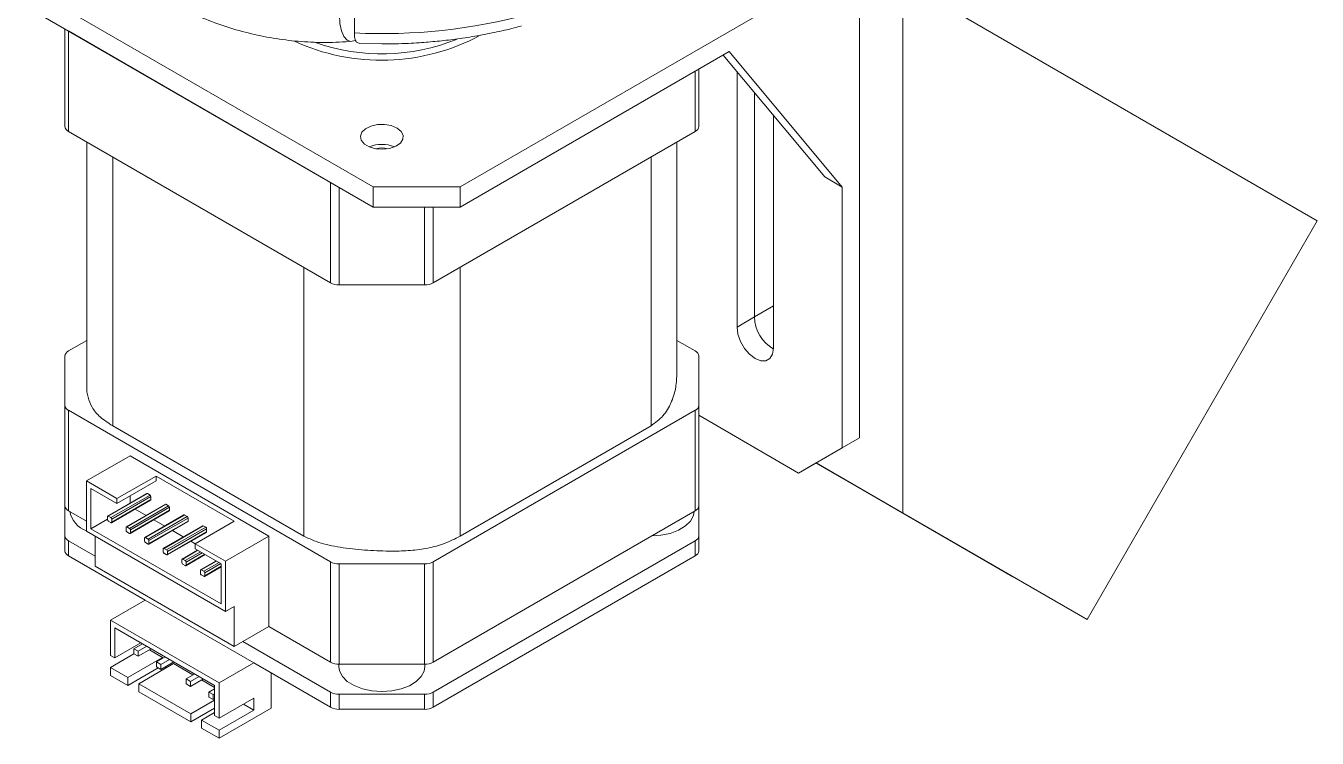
# Model space of a CAD drawing. Header units: millimetres. Extents: x 0 to 1189, y 0 to 841.
# Drawn here: x 230.2 to 440.5, y 606.4 to 722.3 of the extents above; entities that cross this region are included whole.
import ezdxf

# ---------------------------------------------------------------- set-up
doc = ezdxf.new("R2010")
doc.units = ezdxf.units.MM

msp = doc.modelspace()

# ---------------------------------------------------------------- linework, layer by layer
at = {"color": 7, "linetype": 'Continuous', "lineweight": 15}
for p, q in [((365.96, 733.62), (300.91, 696.06)), ((365.96, 655.23), (365.96, 733.62)), ((286.76, 696.06), (230.2, 728.72)), ((373.03, 642.98), (373.03, 729.53)), ((373.03, 729.53), (440.51, 690.57)), ((286.76, 692.79), (230.2, 725.45)), ((283.7, 725.53), (283.7, 721.12)), ((236.56, 705.92), (236.56, 721.78)), ((237.15, 721.44), (279.81, 696.81)), ((237.15, 721.44), (237.15, 705.11)), ((284.49, 719.42), (288.18, 719.33)), ((344.75, 718.1), (300.91, 692.79)), ((360.3, 697.69), (343.76, 717.53)), ((363.13, 696.05), (344.75, 718.1)), ((339.8, 715.25), (339.8, 705.92)), ((346.02, 714.82), (346.02, 673.27)), ((348.85, 674.9), (348.85, 711.43)), ((351.96, 707.69), (351.96, 669.84)), ((237.15, 705.11), (279.81, 680.48)), ((296.54, 680.48), (339.21, 705.11)), ((240.13, 703.38), (240.13, 663.57)), ((336.22, 665.5), (336.22, 703.38)), ((279.81, 680.48), (279.81, 696.81)), ((363.13, 696.05), (360.3, 697.69)), ((286.76, 692.79), (286.76, 696.06)), ((286.76, 696.06), (300.91, 696.06)), ((300.91, 696.06), (300.91, 692.79)), ((363.13, 653.59), (363.13, 696.05)), ((300.91, 692.79), (286.76, 692.79)), ((440.51, 690.57), (403.03, 625.66)), ((281.23, 680.14), (295.13, 680.14)), ((348.85, 674.9), (346.02, 673.27)), ((240.13, 671.09), (237.15, 669.37)), ((339.21, 669.37), (336.22, 671.09)), ((236.56, 668.55), (236.56, 660.52)), ((339.8, 660.52), (339.8, 668.55)), ((236.56, 644.19), (236.56, 660.52)), ((339.8, 660.52), (339.8, 644.19)), ((237.15, 659.71), (279.81, 635.08)), ((237.15, 659.71), (237.15, 643.38)), ((296.54, 635.08), (339.21, 659.71)), ((339.21, 643.38), (339.21, 659.71)), ((356.06, 649.51), (339.8, 658.9)), ((244.34, 657.19), (275.45, 639.23)), ((300.91, 639.23), (332.02, 657.19)), ((365.96, 655.23), (358.89, 651.14)), ((363.13, 653.59), (365.96, 655.23)), ((247.17, 652.29), (240.1, 648.21)), ((269.79, 639.23), (247.17, 652.29)), ((356.06, 649.51), (363.13, 653.59)), ((358.89, 651.14), (356.06, 649.51)), ((358.88, 651.14), (403.03, 625.66)), ((358.89, 651.14), (373.03, 642.98)), ((390.96, 632.63), (358.89, 651.14)), ((358.89, 651.14), (370.96, 644.17)), ((240.1, 648.21), (240.1, 640.04)), ((240.1, 648.21), (245.04, 645.35)), ((251.41, 649.02), (245.04, 645.35)), ((251.41, 648.21), (245.04, 644.53)), ((264.14, 641.68), (251.41, 649.02)), ((251.41, 648.21), (251.41, 649.02)), ((240.8, 646.98), (240.8, 640.45)), ((245.04, 644.53), (240.8, 646.98)), ((249.89, 646.18), (243.53, 642.5)), ((249.99, 646.17), (243.63, 642.49)), ((244.06, 642.25), (250.42, 645.92)), ((250.56, 645.68), (244.2, 642)), ((247.17, 645.76), (247.17, 644.6)), ((250.42, 645.92), (249.99, 646.17)), ((250.56, 645.19), (250.56, 645.68)), ((236.56, 639.29), (236.56, 644.19)), ((244.16, 641.42), (250.52, 645.1)), ((244.2, 641.51), (250.56, 645.19)), ((245.04, 644.53), (245.04, 645.35)), ((252.92, 644.43), (246.56, 640.76)), ((253.02, 644.42), (246.66, 640.75)), ((247.08, 640.5), (253.45, 644.17)), ((253.59, 643.93), (247.22, 640.26)), ((248, 643.64), (249.78, 642.62)), ((253.45, 644.17), (253.02, 644.42)), ((253.59, 643.44), (253.59, 643.93)), ((339.8, 644.19), (339.8, 639.29)), ((390.96, 632.63), (370.96, 644.17)), ((237.15, 643.38), (240.1, 641.67)), ((243.49, 642), (240.8, 640.45)), ((243.49, 641.92), (243.49, 642.41)), ((243.63, 642.49), (244.06, 642.25)), ((244.06, 641.43), (243.63, 641.68)), ((244.2, 642), (244.2, 641.51)), ((247.18, 639.67), (253.55, 643.35)), ((247.22, 639.77), (253.59, 643.44)), ((255.95, 642.68), (249.58, 639.01)), ((256.05, 642.67), (249.68, 639)), ((250.11, 638.75), (256.47, 642.43)), ((250.21, 637.93), (256.57, 641.6)), ((256.61, 642.18), (250.25, 638.51)), ((250.25, 638.02), (256.61, 641.69)), ((251.03, 641.9), (252.81, 640.87)), ((256.47, 642.43), (256.05, 642.67)), ((256.61, 641.69), (256.61, 642.18)), ((257.77, 638), (264.14, 641.68)), ((296.54, 618.75), (339.21, 643.38)), ((403.03, 625.66), (373.03, 642.98)), ((240.1, 640.04), (262.72, 626.98)), ((240.8, 640.45), (262.02, 628.21)), ((246.52, 640.17), (246.52, 640.66)), ((246.66, 640.75), (247.08, 640.5)), ((247.08, 639.68), (246.66, 639.93)), ((247.22, 640.26), (247.22, 639.77)), ((258.97, 640.94), (252.61, 637.26)), ((259.07, 640.93), (252.71, 637.25)), ((253.13, 637.01), (259.5, 640.68)), ((253.23, 636.18), (259.6, 639.85)), ((259.64, 640.44), (253.28, 636.76)), ((253.28, 636.27), (259.64, 639.95)), ((254.06, 640.15), (255.83, 639.12)), ((259.5, 640.68), (259.07, 640.93)), ((259.64, 639.95), (259.64, 640.44)), ((236.56, 636.85), (236.56, 639.29)), ((241.51, 635.96), (237.15, 638.48)), ((237.15, 636.03), (237.15, 638.48)), ((241.51, 639.23), (241.51, 634.33)), ((249.54, 638.43), (249.54, 638.92)), ((249.68, 639), (250.11, 638.75)), ((250.11, 637.94), (249.68, 638.18)), ((250.25, 638.51), (250.25, 638.02)), ((252.71, 637.25), (253.13, 637.01)), ((257.08, 638.4), (257.77, 638)), ((257.77, 637.19), (257.77, 638)), ((257.77, 638), (262.72, 635.15)), ((262.72, 635.15), (269.79, 639.23)), ((269.79, 639.23), (269.79, 624.53)), ((339.21, 638.48), (296.54, 613.85)), ((339.21, 636.03), (339.21, 638.48)), ((339.8, 636.85), (339.8, 639.29)), ((249.64, 628.82), (237.15, 636.03)), ((252.57, 636.68), (252.57, 637.17)), ((253.13, 636.19), (252.71, 636.44)), ((253.28, 636.76), (253.28, 636.27)), ((255.6, 634.93), (255.6, 635.42)), ((258.15, 636.97), (255.64, 635.51)), ((255.74, 635.5), (256.16, 635.26)), ((256.26, 634.43), (259.4, 636.25)), ((262.02, 634.74), (257.77, 637.19)), ((261.18, 635.22), (258.66, 633.77)), ((262.72, 635.15), (262.72, 626.98)), ((339.21, 636.03), (296.54, 611.4)), ((241.51, 634.33), (264.14, 621.26)), ((256.16, 634.44), (255.74, 634.69)), ((256.3, 635.01), (256.3, 634.52)), ((258.62, 633.19), (258.62, 633.68)), ((258.76, 633.76), (259.19, 633.51)), ((259.29, 632.69), (262.02, 634.26)), ((259.33, 633.27), (259.33, 632.78)), ((262.02, 628.21), (262.02, 634.74)), ((279.81, 618.75), (279.81, 635.08)), ((281.23, 634.74), (295.13, 634.74)), ((281.23, 634.74), (281.23, 618.41)), ((295.13, 618.41), (295.13, 634.74)), ((296.54, 635.08), (296.54, 618.75)), ((259.19, 632.7), (258.76, 632.94)), ((243.98, 625.55), (249.64, 628.82)), ((249.64, 628.82), (267.32, 618.61)), ((262.72, 626.98), (264.14, 627.8)), ((264.14, 627.8), (264.14, 621.26)), ((243.98, 625.55), (261.66, 615.34)), ((243.98, 625.55), (243.98, 619.83)), ((244.69, 619.43), (244.69, 624.32)), ((244.69, 624.32), (260.95, 614.94)), ((264.14, 621.26), (269.79, 624.53)), ((269.79, 624.53), (279.81, 618.75)), ((244.69, 619.43), (248.93, 621.88)), ((247.77, 620.91), (249.19, 621.73)), ((248.48, 620.51), (247.77, 620.91)), ((247.77, 620.91), (247.77, 620.1)), ((248.48, 620.51), (249.89, 621.32)), ((248.48, 619.69), (250.6, 620.91)), ((248.48, 619.69), (248.48, 620.51)), ((250.32, 620.75), (252.47, 619.51)), ((279.81, 613.85), (265.55, 622.08)), ((243.98, 617.87), (247.8, 620.08)), ((243.98, 619.83), (244.69, 619.43)), ((246.81, 616.24), (252.47, 619.51)), ((247.77, 620.1), (248.48, 619.69)), ((248.58, 615.22), (254.24, 618.49)), ((251.48, 618.77), (252.9, 619.59)), ((252.19, 618.36), (251.48, 618.77)), ((251.48, 618.77), (251.48, 617.95)), ((252.19, 618.36), (253.6, 619.18)), ((252.19, 617.55), (254.31, 618.77)), ((252.19, 617.55), (252.19, 618.36)), ((252.47, 619.51), (252.47, 619.34)), ((254.24, 618.49), (257.42, 616.65)), ((261.66, 615.34), (267.32, 618.61)), ((279.81, 611.4), (267.32, 618.61)), ((281.18, 618.41), (281.18, 618)), ((281.23, 618.41), (295.13, 618.41)), ((295.18, 618), (295.18, 618.41)), ((243.98, 617.87), (246.81, 616.24)), ((243.98, 617.87), (243.98, 616.57)), ((243.98, 616.57), (246.81, 614.93)), ((246.81, 614.93), (251.76, 617.79)), ((246.81, 616.24), (246.81, 614.93)), ((251.48, 617.95), (252.19, 617.55)), ((252.9, 617.95), (253.11, 617.83)), ((256.29, 616), (257.7, 616.81)), ((256.99, 615.59), (258.41, 616.41)), ((270.15, 611.26), (270.15, 616.98)), ((248.58, 615.22), (257.07, 610.32)), ((248.58, 613.91), (248.58, 615.22)), ((256.99, 615.59), (256.29, 616)), ((256.29, 616), (256.29, 615.18)), ((256.29, 615.18), (256.99, 614.77)), ((256.99, 614.77), (259.11, 616)), ((256.99, 614.77), (256.99, 615.59)), ((258.83, 615.83), (260.95, 614.61)), ((260, 613.86), (260.95, 614.41)), ((260.95, 610.04), (260.95, 614.94)), ((261.66, 609.63), (261.66, 615.34)), ((248.58, 613.91), (257.07, 609.02)), ((257.07, 610.32), (260.95, 612.57)), ((260.7, 613.45), (260, 613.86)), ((260, 613.86), (260, 613.04)), ((260, 613.04), (260.7, 612.63)), ((260.7, 613.45), (260.95, 613.59)), ((260.7, 612.63), (260.7, 613.45)), ((260.7, 612.63), (260.95, 612.78)), ((261.66, 609.63), (267.32, 612.89)), ((267.32, 610.93), (267.32, 612.89)), ((279.81, 611.4), (279.81, 613.85)), ((295.13, 613.51), (281.23, 613.51)), ((281.23, 611.06), (281.23, 613.51)), ((295.13, 611.06), (295.13, 613.51)), ((296.54, 611.4), (296.54, 613.85)), ((257.07, 609.02), (260.95, 611.26)), ((257.07, 609.02), (257.07, 610.32)), ((258.83, 609.3), (260.95, 610.53)), ((261.66, 609.63), (260.95, 610.04)), ((270.15, 611.26), (261.66, 606.36)), ((261.66, 607.67), (267.32, 610.93)), ((267.32, 610.93), (265.62, 611.91)), ((295.13, 611.06), (281.23, 611.06)), ((261.66, 607.67), (258.83, 609.3)), ((258.83, 609.3), (258.83, 608)), ((258.83, 608), (261.66, 606.36)), ((261.66, 606.36), (261.66, 607.67))]:
    msp.add_line(p, q, dxfattribs=at)
at = {"color": 8, "linetype": 'Continuous', "lineweight": 15}
for p, q in [((339.21, 705.11), (339.21, 714.91)), ((244.34, 700.96), (244.34, 657.19)), ((332.02, 700.96), (332.02, 657.19)), ((281.23, 695.99), (281.23, 680.14)), ((295.13, 680.14), (295.13, 692.79)), ((296.54, 692.79), (296.54, 680.48)), ((275.45, 683), (275.45, 639.23)), ((300.91, 683), (300.91, 639.23)), ((351.96, 676.7), (348.85, 674.9)), ((258.21, 636.93), (255.74, 635.5)), ((256.16, 635.26), (258.64, 636.69)), ((258.92, 636.53), (256.3, 635.01)), ((256.3, 634.52), (259.34, 636.28)), ((261.24, 635.19), (258.76, 633.76)), ((259.19, 633.51), (261.66, 634.94)), ((261.95, 634.78), (259.33, 633.27)), ((259.33, 632.78), (262.02, 634.33))]:
    msp.add_line(p, q, dxfattribs=at)
at = {"color": 7, "linetype": 'Continuous', "lineweight": 15, "flags": 128}
for points in [[(283.88, 719.9), (283.86, 719.89), (283.14, 719.75), (282.51, 719.97), (281.99, 720.54), (281.6, 721.44), (281.36, 722.64), (281.28, 724.09)], [(290.65, 705.65), (291.32, 705.11), (291.65, 704.47), (291.6, 703.81), (291.19, 703.19), (290.44, 702.68), (289.45, 702.34), (288.32, 702.21), (287.18, 702.29), (286.14, 702.58), (285.33, 703.05), (284.82, 703.65), (284.68, 704.31), (284.92, 704.96), (285.51, 705.53), (286.39, 705.96), (287.46, 706.2), (288.61, 706.23), (289.72, 706.04), (290.65, 705.65)], [(351.96, 669.84), (351.81, 668.87), (351.39, 668.15), (350.74, 667.78), (349.91, 667.77), (348.99, 668.13), (348.07, 668.83), (347.24, 669.79), (346.59, 670.93), (346.17, 672.13), (346.02, 673.27)], [(332.09, 639.27), (333.62, 639.37), (335.15, 639.69), (336.51, 640.21), (337.63, 640.89), (338.44, 641.7), (338.91, 642.6), (339.02, 643.31)], [(281.18, 618), (281.28, 617.3), (281.75, 616.41), (282.55, 615.59), (283.67, 614.91), (285.02, 614.39), (286.55, 614.07), (288.16, 613.96), (289.78, 614.06), (291.31, 614.38), (292.67, 614.9), (293.78, 615.58), (294.6, 616.39), (295.07, 617.29), (295.18, 618)]]:
    msp.add_lwpolyline(points, dxfattribs=at)
at = {"color": 7, "linetype": 'Continuous', "lineweight": 15}
for centre, radius, start, end in [((288.3, 812.2), 91.19, 267.1034, 285.1638), ((288.1, 750.59), 33.91, 245.1075, 298.3773), ((237.56, 706.02), 1.01, 185.6944, 245.6257), ((338.8, 706.02), 1.01, 294.3747, 354.3052), ((288.18, 697.47), 5.52, 68.0711, 111.9289), ((288.18, 698.26), 4.14, 76.2764, 103.7236), ((281.17, 683.02), 2.89, 241.9596, 271.1443), ((295.19, 683.02), 2.89, 268.8559, 298.0401), ((355.07, 675.07), 6.22, 181.5414, 239.9985), ((237.56, 668.45), 1.01, 114.3749, 174.3052), ((338.8, 668.45), 1.01, 5.6948, 65.6252), ((237.56, 660.62), 1.01, 185.6944, 245.6257), ((338.8, 660.62), 1.01, 294.3747, 354.3052), ((249.94, 646.09), 0.101, 54.3777, 114.3299), ((250.25, 645.66), 0.307, 2.6076, 57.3918), ((237.56, 644.29), 1.01, 185.6944, 245.6257), ((250.46, 645.18), 0.101, 305.6961, 5.619), ((252.96, 644.34), 0.101, 54.3778, 114.3298), ((253.28, 643.92), 0.307, 2.6079, 57.3916), ((338.8, 644.29), 1.01, 294.3747, 354.3052), ((241.42, 644.02), 4.14, 189.8761, 251.3744), ((243.58, 642.43), 0.0873, 50.8023, 189.2103), ((243.8, 641.94), 0.307, 182.6076, 237.3918), ((243.89, 641.99), 0.307, 2.6076, 57.3918), ((244.11, 641.5), 0.0873, 230.8023, 9.2103), ((253.49, 643.43), 0.101, 305.6966, 5.6181), ((255.99, 642.59), 0.101, 54.3778, 114.3298), ((256.31, 642.17), 0.307, 2.6078, 57.3916), ((256.51, 641.68), 0.101, 305.6967, 5.6182), ((246.6, 640.68), 0.0873, 50.8027, 189.2097), ((246.82, 640.19), 0.307, 182.6079, 237.3916), ((246.92, 640.24), 0.307, 2.6079, 57.3916), ((247.14, 639.75), 0.0873, 230.8027, 9.2097), ((259.02, 640.84), 0.101, 54.3779, 114.3297), ((259.33, 640.42), 0.307, 2.6078, 57.3916), ((259.54, 639.94), 0.101, 305.6966, 5.6181), ((237.56, 639.39), 1.01, 185.6944, 245.6257), ((249.63, 638.93), 0.0873, 50.8025, 189.2098), ((249.85, 638.44), 0.307, 182.6078, 237.3916), ((249.94, 638.49), 0.307, 2.6078, 57.3916), ((250.16, 638.01), 0.0873, 230.8025, 9.2099), ((252.65, 637.18), 0.0873, 50.8025, 189.2099), ((338.8, 639.39), 1.01, 294.3747, 354.3052), ((237.56, 636.95), 1.01, 185.6944, 245.6257), ((252.88, 636.69), 0.307, 182.6078, 237.3916), ((252.97, 636.75), 0.307, 2.6078, 57.3916), ((253.19, 636.26), 0.0873, 230.8025, 9.2098), ((255.68, 635.44), 0.0873, 50.8027, 189.2097), ((256, 635), 0.307, 2.6079, 57.3916), ((338.8, 636.95), 1.01, 294.3747, 354.3052), ((255.9, 634.95), 0.307, 182.6079, 237.3916), ((256.22, 634.51), 0.0873, 230.8027, 9.2097), ((258.71, 633.69), 0.0873, 50.8023, 189.2103), ((258.93, 633.2), 0.307, 182.6076, 237.3918), ((259.02, 633.25), 0.307, 2.6076, 57.3918), ((281.17, 637.62), 2.89, 241.9596, 271.1443), ((295.19, 637.62), 2.89, 268.8559, 298.0401), ((259.24, 632.76), 0.0873, 230.8023, 9.2103), ((281.17, 621.29), 2.89, 241.9596, 271.1443), ((295.19, 621.29), 2.89, 268.8559, 298.0401), ((281.17, 616.39), 2.89, 241.9596, 271.1443), ((295.19, 616.39), 2.89, 268.8559, 298.0401), ((281.17, 613.94), 2.89, 241.9596, 271.1443), ((295.19, 613.94), 2.89, 268.8559, 298.0401)]:
    msp.add_arc(centre, radius, start, end, dxfattribs=at)
at = {"color": 8, "linetype": 'Continuous', "lineweight": 15}
msp.add_arc((288.15, 750.37), 32.65, 250.7714, 291.9135, dxfattribs=at)
at = {"color": 7, "linetype": 'Continuous', "lineweight": 15}
for points, knots in [([(248.72, 729.27), (249.12, 728.98), (250.63, 727.91), (253.41, 726.22), (257.1, 724.33), (260.94, 722.74), (264.9, 721.46), (268.94, 720.5), (273.02, 719.86), (277.13, 719.56), (280.58, 719.55), (282.65, 719.71), (283.37, 719.77)], [0, 0, 0, 0, 0.040432, 0.152924, 0.265871, 0.378903, 0.491855, 0.604608, 0.717049, 0.829068, 0.940551, 1, 1, 1, 1]), ([(288.18, 719.33), (289.63, 719.35), (291.67, 719.37), (294.67, 719.55), (297.22, 719.76), (300.23, 720.1), (303.35, 720.57), (306.55, 721.19), (309.1, 721.76), (310.54, 722.16), (310.94, 722.27)], [0, 0, 0, 0, 0.1855063, 0.2606417, 0.3851966, 0.5142152, 0.6522948, 0.7960128, 0.9439973, 1, 1, 1, 1]), ([(284.49, 719.44), (284.34, 719.46), (284.03, 719.52), (283.75, 720.16), (283.71, 720.82), (283.7, 721.12)], [0, 0, 0, 0, 0.331234, 0.692909, 1, 1, 1, 1]), ([(332.02, 657.19), (332.72, 657.71), (334.22, 658.83), (335.35, 660.94), (336.08, 663.18), (336.18, 664.73), (336.22, 665.5)], [0, 0, 0, 0, 0.224197, 0.474644, 0.739964, 1, 1, 1, 1]), ([(240.13, 663.57), (240.13, 663.57), (240.07, 662.99), (240.27, 661.85), (240.9, 660.18), (242.22, 658.56), (243.61, 657.66), (244.34, 657.19)], [0, 0, 0, 0, 0.001598, 0.247212, 0.48681, 0.731972, 1, 1, 1, 1]), ([(275.45, 639.23), (276.36, 638.82), (278.29, 637.96), (281.95, 637.3), (285.84, 636.9), (289.53, 636.76), (292.83, 636.86), (295.73, 637.25), (298.53, 638.01), (300.09, 638.81), (300.91, 639.23)], [0, 0, 0, 0, 0.1249111, 0.264448, 0.4122707, 0.5578572, 0.6666278, 0.7727339, 0.881304, 1, 1, 1, 1])]:
    msp.add_open_spline(points, degree=3, knots=knots, dxfattribs=at)

doc.saveas('drawing.dxf')
